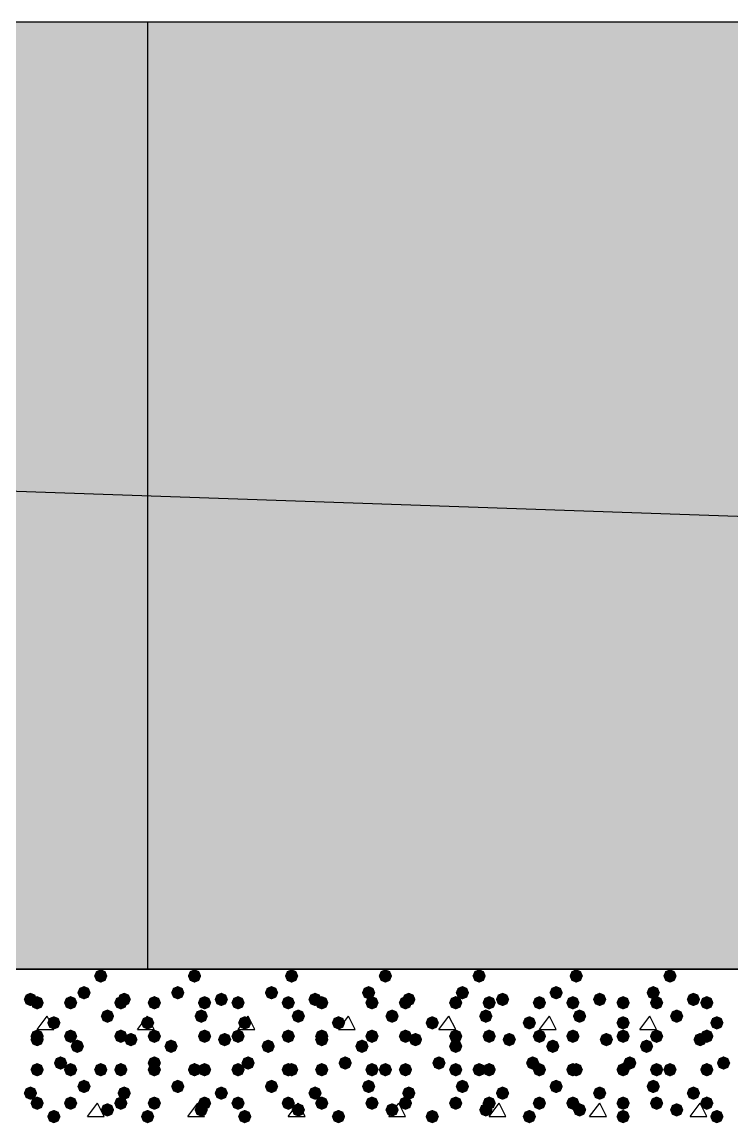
# Model space of a CAD drawing. Header units: millimetres. Extents: x 0 to 420, y 0 to 297.
# Drawn here: x 203.9 to 212.87, y 163.98 to 177.93 of the extents above; entities that cross this region are included whole.
import ezdxf

# ---------------------------------------------------------------- set-up
doc = ezdxf.new("R2010")
doc.units = ezdxf.units.MM
doc.layers.get('0').update_dxf_attribs({"linetype": 'CONTINUOUS'})

msp = doc.modelspace()

# ---------------------------------------------------------------- hatches: boundary and pattern name
at = {"true_color": 0x000008}
h = msp.add_hatch(color=0, dxfattribs=at)
h.paths.add_polyline_path([(378.544667, 177.927), (32.469667, 177.927), (378.544667, 165.946667)], flags=0)
h.paths.add_polyline_path([(32.469667, 177.927), (378.544667, 165.946667), (32.469667, 165.946667)], flags=0)
for points in [[(204.978, 165.862), (204.953129, 165.802204), (204.893333, 165.777333), (204.833538, 165.802204), (204.808667, 165.862), (204.833537, 165.921796), (204.893333, 165.946667), (204.953129, 165.921796)], [(206.163333, 165.862), (206.138463, 165.802204), (206.078667, 165.777333), (206.018871, 165.802204), (205.994, 165.862), (206.018871, 165.921796), (206.078667, 165.946667), (206.138462, 165.921796)], [(207.391, 165.862), (207.366129, 165.802204), (207.306333, 165.777333), (207.246538, 165.802204), (207.221667, 165.862), (207.246537, 165.921796), (207.306333, 165.946667), (207.366129, 165.921796)], [(208.576333, 165.862), (208.551462, 165.802204), (208.491667, 165.777333), (208.431871, 165.802204), (208.407, 165.862), (208.431871, 165.921796), (208.491667, 165.946667), (208.551462, 165.921796)], [(209.761667, 165.862), (209.736796, 165.802204), (209.677, 165.777333), (209.617204, 165.802204), (209.592333, 165.862), (209.617204, 165.921796), (209.677, 165.946667), (209.736796, 165.921796)], [(210.989333, 165.862), (210.964463, 165.802204), (210.904667, 165.777333), (210.844871, 165.802204), (210.82, 165.862), (210.844871, 165.921796), (210.904667, 165.946667), (210.964462, 165.921796)], [(212.174667, 165.862), (212.149796, 165.802204), (212.09, 165.777333), (212.030204, 165.802204), (212.005333, 165.862), (212.030204, 165.921796), (212.09, 165.946667), (212.149796, 165.921796)], [(204.766333, 165.650333), (204.741462, 165.590537), (204.681667, 165.565667), (204.621871, 165.590537), (204.597, 165.650333), (204.621871, 165.710129), (204.681667, 165.735), (204.741462, 165.710129)], [(205.951667, 165.650333), (205.926796, 165.590537), (205.867, 165.565667), (205.807204, 165.590537), (205.782333, 165.650333), (205.807204, 165.710129), (205.867, 165.735), (205.926796, 165.710129)], [(207.137, 165.650333), (207.112129, 165.590537), (207.052333, 165.565667), (206.992538, 165.590537), (206.967667, 165.650333), (206.992537, 165.710129), (207.052333, 165.735), (207.112129, 165.710129)], [(208.364667, 165.650333), (208.339796, 165.590537), (208.28, 165.565667), (208.220204, 165.590537), (208.195333, 165.650333), (208.220204, 165.710129), (208.28, 165.735), (208.339796, 165.710129)], [(209.55, 165.650333), (209.525129, 165.590537), (209.465333, 165.565667), (209.405538, 165.590537), (209.380667, 165.650333), (209.405537, 165.710129), (209.465333, 165.735), (209.525129, 165.710129)], [(210.735333, 165.650333), (210.710462, 165.590537), (210.650667, 165.565667), (210.590871, 165.590537), (210.566, 165.650333), (210.590871, 165.710129), (210.650667, 165.735), (210.710462, 165.710129)], [(211.963, 165.650333), (211.938129, 165.590537), (211.878333, 165.565667), (211.818537, 165.590537), (211.793667, 165.650333), (211.818537, 165.710129), (211.878333, 165.735), (211.938129, 165.710129)], [(204.089, 165.565667), (204.064129, 165.505871), (204.004333, 165.481), (203.944538, 165.505871), (203.919667, 165.565667), (203.944537, 165.625462), (204.004333, 165.650333), (204.064129, 165.625463)], [(204.173667, 165.523333), (204.148796, 165.463537), (204.089, 165.438667), (204.029204, 165.463537), (204.004333, 165.523333), (204.029204, 165.583129), (204.089, 165.608), (204.148796, 165.583129)], [(204.597, 165.523333), (204.572129, 165.463537), (204.512333, 165.438667), (204.452538, 165.463537), (204.427667, 165.523333), (204.452537, 165.583129), (204.512333, 165.608), (204.572129, 165.583129)], [(205.232, 165.523333), (205.207129, 165.463537), (205.147333, 165.438667), (205.087538, 165.463537), (205.062667, 165.523333), (205.087537, 165.583129), (205.147333, 165.608), (205.207129, 165.583129)], [(205.274333, 165.565667), (205.249462, 165.505871), (205.189667, 165.481), (205.129871, 165.505871), (205.105, 165.565667), (205.129871, 165.625462), (205.189667, 165.650333), (205.249462, 165.625463)], [(205.655333, 165.523333), (205.630462, 165.463537), (205.570667, 165.438667), (205.510871, 165.463537), (205.486, 165.523333), (205.510871, 165.583129), (205.570667, 165.608), (205.630462, 165.583129)], [(206.290333, 165.523333), (206.265462, 165.463537), (206.205667, 165.438667), (206.145871, 165.463537), (206.121, 165.523333), (206.145871, 165.583129), (206.205667, 165.608), (206.265462, 165.583129)], [(206.502, 165.565667), (206.477129, 165.505871), (206.417333, 165.481), (206.357537, 165.505871), (206.332667, 165.565667), (206.357537, 165.625462), (206.417333, 165.650333), (206.477129, 165.625463)], [(206.713667, 165.523333), (206.688796, 165.463537), (206.629, 165.438667), (206.569204, 165.463537), (206.544333, 165.523333), (206.569204, 165.583129), (206.629, 165.608), (206.688796, 165.583129)], [(207.348667, 165.523333), (207.323796, 165.463537), (207.264, 165.438667), (207.204204, 165.463537), (207.179333, 165.523333), (207.204204, 165.583129), (207.264, 165.608), (207.323796, 165.583129)], [(207.687333, 165.565667), (207.662463, 165.505871), (207.602667, 165.481), (207.542871, 165.505871), (207.518, 165.565667), (207.542871, 165.625462), (207.602667, 165.650333), (207.662462, 165.625463)], [(207.772, 165.523333), (207.747129, 165.463537), (207.687333, 165.438667), (207.627537, 165.463537), (207.602667, 165.523333), (207.627537, 165.583129), (207.687333, 165.608), (207.747129, 165.583129)], [(208.407, 165.523333), (208.382129, 165.463537), (208.322333, 165.438667), (208.262538, 165.463537), (208.237667, 165.523333), (208.262537, 165.583129), (208.322333, 165.608), (208.382129, 165.583129)], [(208.830333, 165.523333), (208.805462, 165.463537), (208.745667, 165.438667), (208.685871, 165.463537), (208.661, 165.523333), (208.685871, 165.583129), (208.745667, 165.608), (208.805462, 165.583129)], [(208.872667, 165.565667), (208.847796, 165.505871), (208.788, 165.481), (208.728204, 165.505871), (208.703333, 165.565667), (208.728204, 165.625462), (208.788, 165.650333), (208.847796, 165.625463)], [(209.465333, 165.523333), (209.440462, 165.463537), (209.380667, 165.438667), (209.320871, 165.463537), (209.296, 165.523333), (209.320871, 165.583129), (209.380667, 165.608), (209.440462, 165.583129)], [(209.888667, 165.523333), (209.863796, 165.463537), (209.804, 165.438667), (209.744204, 165.463537), (209.719333, 165.523333), (209.744204, 165.583129), (209.804, 165.608), (209.863796, 165.583129)], [(210.058, 165.565667), (210.033129, 165.505871), (209.973333, 165.481), (209.913538, 165.505871), (209.888667, 165.565667), (209.913537, 165.625462), (209.973333, 165.650333), (210.033129, 165.625463)], [(210.523667, 165.523333), (210.498796, 165.463537), (210.439, 165.438667), (210.379204, 165.463537), (210.354333, 165.523333), (210.379204, 165.583129), (210.439, 165.608), (210.498796, 165.583129)], [(210.947, 165.523333), (210.922129, 165.463537), (210.862333, 165.438667), (210.802538, 165.463537), (210.777667, 165.523333), (210.802537, 165.583129), (210.862333, 165.608), (210.922129, 165.583129)], [(211.285667, 165.565667), (211.260796, 165.505871), (211.201, 165.481), (211.141204, 165.505871), (211.116333, 165.565667), (211.141204, 165.625462), (211.201, 165.650333), (211.260796, 165.625463)], [(211.582, 165.523333), (211.557129, 165.463537), (211.497333, 165.438667), (211.437537, 165.463537), (211.412667, 165.523333), (211.437537, 165.583129), (211.497333, 165.608), (211.557129, 165.583129)], [(212.005333, 165.523333), (211.980462, 165.463537), (211.920667, 165.438667), (211.860871, 165.463537), (211.836, 165.523333), (211.860871, 165.583129), (211.920667, 165.608), (211.980462, 165.583129)], [(212.471, 165.565667), (212.446129, 165.505871), (212.386333, 165.481), (212.326538, 165.505871), (212.301667, 165.565667), (212.326537, 165.625462), (212.386333, 165.650333), (212.446129, 165.625463)], [(212.640333, 165.523333), (212.615462, 165.463537), (212.555667, 165.438667), (212.495871, 165.463537), (212.471, 165.523333), (212.495871, 165.583129), (212.555667, 165.608), (212.615462, 165.583129)], [(205.062667, 165.354), (205.037796, 165.294204), (204.978, 165.269333), (204.918204, 165.294204), (204.893333, 165.354), (204.918204, 165.413796), (204.978, 165.438667), (205.037796, 165.413796)], [(206.248, 165.354), (206.223129, 165.294204), (206.163333, 165.269333), (206.103538, 165.294204), (206.078667, 165.354), (206.103537, 165.413796), (206.163333, 165.438667), (206.223129, 165.413796)], [(207.475667, 165.354), (207.450796, 165.294204), (207.391, 165.269333), (207.331204, 165.294204), (207.306333, 165.354), (207.331204, 165.413796), (207.391, 165.438667), (207.450796, 165.413796)], [(208.661, 165.354), (208.636129, 165.294204), (208.576333, 165.269333), (208.516538, 165.294204), (208.491667, 165.354), (208.516537, 165.413796), (208.576333, 165.438667), (208.636129, 165.413796)], [(209.846333, 165.354), (209.821463, 165.294204), (209.761667, 165.269333), (209.701871, 165.294204), (209.677, 165.354), (209.701871, 165.413796), (209.761667, 165.438667), (209.821462, 165.413796)], [(211.031667, 165.354), (211.006796, 165.294204), (210.947, 165.269333), (210.887204, 165.294204), (210.862333, 165.354), (210.887204, 165.413796), (210.947, 165.438667), (211.006796, 165.413796)], [(212.259333, 165.354), (212.234463, 165.294204), (212.174667, 165.269333), (212.114871, 165.294204), (212.09, 165.354), (212.114871, 165.413796), (212.174667, 165.438667), (212.234462, 165.413796)], [(204.385333, 165.269333), (204.360462, 165.209537), (204.300667, 165.184667), (204.240871, 165.209537), (204.216, 165.269333), (204.240871, 165.329129), (204.300667, 165.354), (204.360462, 165.329129)], [(205.570667, 165.269333), (205.545796, 165.209537), (205.486, 165.184667), (205.426204, 165.209537), (205.401333, 165.269333), (205.426204, 165.329129), (205.486, 165.354), (205.545796, 165.329129)], [(206.798333, 165.269333), (206.773462, 165.209537), (206.713667, 165.184667), (206.653871, 165.209537), (206.629, 165.269333), (206.653871, 165.329129), (206.713667, 165.354), (206.773462, 165.329129)], [(207.983667, 165.269333), (207.958796, 165.209537), (207.899, 165.184667), (207.839204, 165.209537), (207.814333, 165.269333), (207.839204, 165.329129), (207.899, 165.354), (207.958796, 165.329129)], [(209.169, 165.269333), (209.144129, 165.209537), (209.084333, 165.184667), (209.024538, 165.209537), (208.999667, 165.269333), (209.024537, 165.329129), (209.084333, 165.354), (209.144129, 165.329129)], [(210.396667, 165.269333), (210.371796, 165.209537), (210.312, 165.184667), (210.252204, 165.209537), (210.227333, 165.269333), (210.252204, 165.329129), (210.312, 165.354), (210.371796, 165.329129)], [(211.582, 165.269333), (211.557129, 165.209537), (211.497333, 165.184667), (211.437537, 165.209537), (211.412667, 165.269333), (211.437537, 165.329129), (211.497333, 165.354), (211.557129, 165.329129)], [(212.767333, 165.269333), (212.742462, 165.209537), (212.682667, 165.184667), (212.622871, 165.209537), (212.598, 165.269333), (212.622871, 165.329129), (212.682667, 165.354), (212.742462, 165.329129)], [(204.173667, 165.1), (204.148796, 165.040204), (204.089, 165.015333), (204.029204, 165.040204), (204.004333, 165.1), (204.029204, 165.159796), (204.089, 165.184667), (204.148796, 165.159796)], [(204.597, 165.1), (204.572129, 165.040204), (204.512333, 165.015333), (204.452538, 165.040204), (204.427667, 165.1), (204.452537, 165.159796), (204.512333, 165.184667), (204.572129, 165.159796)], [(205.232, 165.1), (205.207129, 165.040204), (205.147333, 165.015333), (205.087538, 165.040204), (205.062667, 165.1), (205.087537, 165.159796), (205.147333, 165.184667), (205.207129, 165.159796)], [(205.655333, 165.1), (205.630462, 165.040204), (205.570667, 165.015333), (205.510871, 165.040204), (205.486, 165.1), (205.510871, 165.159796), (205.570667, 165.184667), (205.630462, 165.159796)], [(206.290333, 165.1), (206.265462, 165.040204), (206.205667, 165.015333), (206.145871, 165.040204), (206.121, 165.1), (206.145871, 165.159796), (206.205667, 165.184667), (206.265462, 165.159796)], [(206.713667, 165.1), (206.688796, 165.040204), (206.629, 165.015333), (206.569204, 165.040204), (206.544333, 165.1), (206.569204, 165.159796), (206.629, 165.184667), (206.688796, 165.159796)], [(207.348667, 165.1), (207.323796, 165.040204), (207.264, 165.015333), (207.204204, 165.040204), (207.179333, 165.1), (207.204204, 165.159796), (207.264, 165.184667), (207.323796, 165.159796)], [(207.772, 165.1), (207.747129, 165.040204), (207.687333, 165.015333), (207.627537, 165.040204), (207.602667, 165.1), (207.627537, 165.159796), (207.687333, 165.184667), (207.747129, 165.159796)], [(208.407, 165.1), (208.382129, 165.040204), (208.322333, 165.015333), (208.262538, 165.040204), (208.237667, 165.1), (208.262537, 165.159796), (208.322333, 165.184667), (208.382129, 165.159796)], [(208.830333, 165.1), (208.805462, 165.040204), (208.745667, 165.015333), (208.685871, 165.040204), (208.661, 165.1), (208.685871, 165.159796), (208.745667, 165.184667), (208.805462, 165.159796)], [(209.465333, 165.1), (209.440462, 165.040204), (209.380667, 165.015333), (209.320871, 165.040204), (209.296, 165.1), (209.320871, 165.159796), (209.380667, 165.184667), (209.440462, 165.159796)], [(209.888667, 165.1), (209.863796, 165.040204), (209.804, 165.015333), (209.744204, 165.040204), (209.719333, 165.1), (209.744204, 165.159796), (209.804, 165.184667), (209.863796, 165.159796)], [(210.523667, 165.1), (210.498796, 165.040204), (210.439, 165.015333), (210.379204, 165.040204), (210.354333, 165.1), (210.379204, 165.159796), (210.439, 165.184667), (210.498796, 165.159796)], [(210.947, 165.1), (210.922129, 165.040204), (210.862333, 165.015333), (210.802538, 165.040204), (210.777667, 165.1), (210.802537, 165.159796), (210.862333, 165.184667), (210.922129, 165.159796)], [(211.582, 165.1), (211.557129, 165.040204), (211.497333, 165.015333), (211.437537, 165.040204), (211.412667, 165.1), (211.437537, 165.159796), (211.497333, 165.184667), (211.557129, 165.159796)], [(212.005333, 165.1), (211.980462, 165.040204), (211.920667, 165.015333), (211.860871, 165.040204), (211.836, 165.1), (211.860871, 165.159796), (211.920667, 165.184667), (211.980462, 165.159796)], [(212.640333, 165.1), (212.615462, 165.040204), (212.555667, 165.015333), (212.495871, 165.040204), (212.471, 165.1), (212.495871, 165.159796), (212.555667, 165.184667), (212.615462, 165.159796)], [(204.173667, 165.057667), (204.148796, 164.997871), (204.089, 164.973), (204.029204, 164.997871), (204.004333, 165.057667), (204.029204, 165.117462), (204.089, 165.142333), (204.148796, 165.117463)], [(204.681667, 164.973), (204.656796, 164.913204), (204.597, 164.888333), (204.537204, 164.913204), (204.512333, 164.973), (204.537204, 165.032796), (204.597, 165.057667), (204.656796, 165.032796)], [(205.359, 165.057667), (205.334129, 164.997871), (205.274333, 164.973), (205.214538, 164.997871), (205.189667, 165.057667), (205.214537, 165.117462), (205.274333, 165.142333), (205.334129, 165.117463)], [(205.867, 164.973), (205.842129, 164.913204), (205.782333, 164.888333), (205.722537, 164.913204), (205.697667, 164.973), (205.722537, 165.032796), (205.782333, 165.057667), (205.842129, 165.032796)], [(206.544333, 165.057667), (206.519463, 164.997871), (206.459667, 164.973), (206.399871, 164.997871), (206.375, 165.057667), (206.399871, 165.117462), (206.459667, 165.142333), (206.519462, 165.117463)], [(207.094667, 164.973), (207.069796, 164.913204), (207.01, 164.888333), (206.950204, 164.913204), (206.925333, 164.973), (206.950204, 165.032796), (207.01, 165.057667), (207.069796, 165.032796)], [(207.772, 165.057667), (207.747129, 164.997871), (207.687333, 164.973), (207.627537, 164.997871), (207.602667, 165.057667), (207.627537, 165.117462), (207.687333, 165.142333), (207.747129, 165.117463)], [(208.28, 164.973), (208.255129, 164.913204), (208.195333, 164.888333), (208.135538, 164.913204), (208.110667, 164.973), (208.135537, 165.032796), (208.195333, 165.057667), (208.255129, 165.032796)], [(208.957333, 165.057667), (208.932462, 164.997871), (208.872667, 164.973), (208.812871, 164.997871), (208.788, 165.057667), (208.812871, 165.117462), (208.872667, 165.142333), (208.932462, 165.117463)], [(209.465333, 164.973), (209.440462, 164.913204), (209.380667, 164.888333), (209.320871, 164.913204), (209.296, 164.973), (209.320871, 165.032796), (209.380667, 165.057667), (209.440462, 165.032796)], [(210.142667, 165.057667), (210.117796, 164.997871), (210.058, 164.973), (209.998204, 164.997871), (209.973333, 165.057667), (209.998204, 165.117462), (210.058, 165.142333), (210.117796, 165.117463)], [(210.693, 164.973), (210.668129, 164.913204), (210.608333, 164.888333), (210.548538, 164.913204), (210.523667, 164.973), (210.548537, 165.032796), (210.608333, 165.057667), (210.668129, 165.032796)], [(211.370333, 165.057667), (211.345462, 164.997871), (211.285667, 164.973), (211.225871, 164.997871), (211.201, 165.057667), (211.225871, 165.117462), (211.285667, 165.142333), (211.345462, 165.117463)], [(211.878333, 164.973), (211.853462, 164.913204), (211.793667, 164.888333), (211.733871, 164.913204), (211.709, 164.973), (211.733871, 165.032796), (211.793667, 165.057667), (211.853462, 165.032796)], [(212.555667, 165.057667), (212.530796, 164.997871), (212.471, 164.973), (212.411204, 164.997871), (212.386333, 165.057667), (212.411204, 165.117462), (212.471, 165.142333), (212.530796, 165.117463)], [(204.173667, 164.676667), (204.148796, 164.616871), (204.089, 164.592), (204.029204, 164.616871), (204.004333, 164.676667), (204.029204, 164.736462), (204.089, 164.761333), (204.148796, 164.736463)], [(204.47, 164.761333), (204.445129, 164.701537), (204.385333, 164.676667), (204.325538, 164.701537), (204.300667, 164.761333), (204.325537, 164.821129), (204.385333, 164.846), (204.445129, 164.821129)], [(204.597, 164.676667), (204.572129, 164.616871), (204.512333, 164.592), (204.452538, 164.616871), (204.427667, 164.676667), (204.452537, 164.736462), (204.512333, 164.761333), (204.572129, 164.736463)], [(204.978, 164.676667), (204.953129, 164.616871), (204.893333, 164.592), (204.833538, 164.616871), (204.808667, 164.676667), (204.833537, 164.736462), (204.893333, 164.761333), (204.953129, 164.736463)], [(205.232, 164.676667), (205.207129, 164.616871), (205.147333, 164.592), (205.087538, 164.616871), (205.062667, 164.676667), (205.087537, 164.736462), (205.147333, 164.761333), (205.207129, 164.736463)], [(205.655333, 164.761333), (205.630462, 164.701537), (205.570667, 164.676667), (205.510871, 164.701537), (205.486, 164.761333), (205.510871, 164.821129), (205.570667, 164.846), (205.630462, 164.821129)], [(205.655333, 164.676667), (205.630462, 164.616871), (205.570667, 164.592), (205.510871, 164.616871), (205.486, 164.676667), (205.510871, 164.736462), (205.570667, 164.761333), (205.630462, 164.736463)], [(206.163333, 164.676667), (206.138463, 164.616871), (206.078667, 164.592), (206.018871, 164.616871), (205.994, 164.676667), (206.018871, 164.736462), (206.078667, 164.761333), (206.138462, 164.736463)], [(206.290333, 164.676667), (206.265462, 164.616871), (206.205667, 164.592), (206.145871, 164.616871), (206.121, 164.676667), (206.145871, 164.736462), (206.205667, 164.761333), (206.265462, 164.736463)], [(206.713667, 164.676667), (206.688796, 164.616871), (206.629, 164.592), (206.569204, 164.616871), (206.544333, 164.676667), (206.569204, 164.736462), (206.629, 164.761333), (206.688796, 164.736463)], [(206.840667, 164.761333), (206.815796, 164.701537), (206.756, 164.676667), (206.696204, 164.701537), (206.671333, 164.761333), (206.696204, 164.821129), (206.756, 164.846), (206.815796, 164.821129)], [(207.348667, 164.676667), (207.323796, 164.616871), (207.264, 164.592), (207.204204, 164.616871), (207.179333, 164.676667), (207.204204, 164.736462), (207.264, 164.761333), (207.323796, 164.736463)], [(207.391, 164.676667), (207.366129, 164.616871), (207.306333, 164.592), (207.246538, 164.616871), (207.221667, 164.676667), (207.246537, 164.736462), (207.306333, 164.761333), (207.366129, 164.736463)], [(207.772, 164.676667), (207.747129, 164.616871), (207.687333, 164.592), (207.627537, 164.616871), (207.602667, 164.676667), (207.627537, 164.736462), (207.687333, 164.761333), (207.747129, 164.736463)], [(208.068333, 164.761333), (208.043462, 164.701537), (207.983667, 164.676667), (207.923871, 164.701537), (207.899, 164.761333), (207.923871, 164.821129), (207.983667, 164.846), (208.043462, 164.821129)], [(208.407, 164.676667), (208.382129, 164.616871), (208.322333, 164.592), (208.262538, 164.616871), (208.237667, 164.676667), (208.262537, 164.736462), (208.322333, 164.761333), (208.382129, 164.736463)], [(208.576333, 164.676667), (208.551462, 164.616871), (208.491667, 164.592), (208.431871, 164.616871), (208.407, 164.676667), (208.431871, 164.736462), (208.491667, 164.761333), (208.551462, 164.736463)], [(208.830333, 164.676667), (208.805462, 164.616871), (208.745667, 164.592), (208.685871, 164.616871), (208.661, 164.676667), (208.685871, 164.736462), (208.745667, 164.761333), (208.805462, 164.736463)], [(209.253667, 164.761333), (209.228796, 164.701537), (209.169, 164.676667), (209.109204, 164.701537), (209.084333, 164.761333), (209.109204, 164.821129), (209.169, 164.846), (209.228796, 164.821129)], [(209.465333, 164.676667), (209.440462, 164.616871), (209.380667, 164.592), (209.320871, 164.616871), (209.296, 164.676667), (209.320871, 164.736462), (209.380667, 164.761333), (209.440462, 164.736463)], [(209.761667, 164.676667), (209.736796, 164.616871), (209.677, 164.592), (209.617204, 164.616871), (209.592333, 164.676667), (209.617204, 164.736462), (209.677, 164.761333), (209.736796, 164.736463)], [(209.888667, 164.676667), (209.863796, 164.616871), (209.804, 164.592), (209.744204, 164.616871), (209.719333, 164.676667), (209.744204, 164.736462), (209.804, 164.761333), (209.863796, 164.736463)], [(210.439, 164.761333), (210.414129, 164.701537), (210.354333, 164.676667), (210.294537, 164.701537), (210.269667, 164.761333), (210.294537, 164.821129), (210.354333, 164.846), (210.414129, 164.821129)], [(210.523667, 164.676667), (210.498796, 164.616871), (210.439, 164.592), (210.379204, 164.616871), (210.354333, 164.676667), (210.379204, 164.736462), (210.439, 164.761333), (210.498796, 164.736463)], [(210.947, 164.676667), (210.922129, 164.616871), (210.862333, 164.592), (210.802538, 164.616871), (210.777667, 164.676667), (210.802537, 164.736462), (210.862333, 164.761333), (210.922129, 164.736463)], [(210.989333, 164.676667), (210.964463, 164.616871), (210.904667, 164.592), (210.844871, 164.616871), (210.82, 164.676667), (210.844871, 164.736462), (210.904667, 164.761333), (210.964462, 164.736463)], [(211.582, 164.676667), (211.557129, 164.616871), (211.497333, 164.592), (211.437537, 164.616871), (211.412667, 164.676667), (211.437537, 164.736462), (211.497333, 164.761333), (211.557129, 164.736463)], [(211.666667, 164.761333), (211.641796, 164.701537), (211.582, 164.676667), (211.522204, 164.701537), (211.497333, 164.761333), (211.522204, 164.821129), (211.582, 164.846), (211.641796, 164.821129)], [(212.005333, 164.676667), (211.980462, 164.616871), (211.920667, 164.592), (211.860871, 164.616871), (211.836, 164.676667), (211.860871, 164.736462), (211.920667, 164.761333), (211.980462, 164.736463)], [(212.174667, 164.676667), (212.149796, 164.616871), (212.09, 164.592), (212.030204, 164.616871), (212.005333, 164.676667), (212.030204, 164.736462), (212.09, 164.761333), (212.149796, 164.736463)], [(212.640333, 164.676667), (212.615462, 164.616871), (212.555667, 164.592), (212.495871, 164.616871), (212.471, 164.676667), (212.495871, 164.736462), (212.555667, 164.761333), (212.615462, 164.736463)], [(212.852, 164.761333), (212.827129, 164.701537), (212.767333, 164.676667), (212.707538, 164.701537), (212.682667, 164.761333), (212.707537, 164.821129), (212.767333, 164.846), (212.827129, 164.821129)], [(204.089, 164.380333), (204.064129, 164.320537), (204.004333, 164.295667), (203.944538, 164.320537), (203.919667, 164.380333), (203.944537, 164.440129), (204.004333, 164.465), (204.064129, 164.440129)], [(204.766333, 164.465), (204.741462, 164.405204), (204.681667, 164.380333), (204.621871, 164.405204), (204.597, 164.465), (204.621871, 164.524796), (204.681667, 164.549667), (204.741462, 164.524796)], [(205.274333, 164.380333), (205.249462, 164.320537), (205.189667, 164.295667), (205.129871, 164.320537), (205.105, 164.380333), (205.129871, 164.440129), (205.189667, 164.465), (205.249462, 164.440129)], [(205.951667, 164.465), (205.926796, 164.405204), (205.867, 164.380333), (205.807204, 164.405204), (205.782333, 164.465), (205.807204, 164.524796), (205.867, 164.549667), (205.926796, 164.524796)], [(206.502, 164.380333), (206.477129, 164.320537), (206.417333, 164.295667), (206.357537, 164.320537), (206.332667, 164.380333), (206.357537, 164.440129), (206.417333, 164.465), (206.477129, 164.440129)], [(207.137, 164.465), (207.112129, 164.405204), (207.052333, 164.380333), (206.992538, 164.405204), (206.967667, 164.465), (206.992537, 164.524796), (207.052333, 164.549667), (207.112129, 164.524796)], [(207.687333, 164.380333), (207.662463, 164.320537), (207.602667, 164.295667), (207.542871, 164.320537), (207.518, 164.380333), (207.542871, 164.440129), (207.602667, 164.465), (207.662462, 164.440129)], [(208.364667, 164.465), (208.339796, 164.405204), (208.28, 164.380333), (208.220204, 164.405204), (208.195333, 164.465), (208.220204, 164.524796), (208.28, 164.549667), (208.339796, 164.524796)], [(208.872667, 164.380333), (208.847796, 164.320537), (208.788, 164.295667), (208.728204, 164.320537), (208.703333, 164.380333), (208.728204, 164.440129), (208.788, 164.465), (208.847796, 164.440129)], [(209.55, 164.465), (209.525129, 164.405204), (209.465333, 164.380333), (209.405538, 164.405204), (209.380667, 164.465), (209.405537, 164.524796), (209.465333, 164.549667), (209.525129, 164.524796)], [(210.058, 164.380333), (210.033129, 164.320537), (209.973333, 164.295667), (209.913538, 164.320537), (209.888667, 164.380333), (209.913537, 164.440129), (209.973333, 164.465), (210.033129, 164.440129)], [(210.735333, 164.465), (210.710462, 164.405204), (210.650667, 164.380333), (210.590871, 164.405204), (210.566, 164.465), (210.590871, 164.524796), (210.650667, 164.549667), (210.710462, 164.524796)], [(211.285667, 164.380333), (211.260796, 164.320537), (211.201, 164.295667), (211.141204, 164.320537), (211.116333, 164.380333), (211.141204, 164.440129), (211.201, 164.465), (211.260796, 164.440129)], [(211.963, 164.465), (211.938129, 164.405204), (211.878333, 164.380333), (211.818537, 164.405204), (211.793667, 164.465), (211.818537, 164.524796), (211.878333, 164.549667), (211.938129, 164.524796)], [(212.471, 164.380333), (212.446129, 164.320537), (212.386333, 164.295667), (212.326538, 164.320537), (212.301667, 164.380333), (212.326537, 164.440129), (212.386333, 164.465), (212.446129, 164.440129)], [(204.173667, 164.253333), (204.148796, 164.193537), (204.089, 164.168667), (204.029204, 164.193537), (204.004333, 164.253333), (204.029204, 164.313129), (204.089, 164.338), (204.148796, 164.313129)], [(204.597, 164.253333), (204.572129, 164.193537), (204.512333, 164.168667), (204.452538, 164.193537), (204.427667, 164.253333), (204.452537, 164.313129), (204.512333, 164.338), (204.572129, 164.313129)], [(205.232, 164.253333), (205.207129, 164.193537), (205.147333, 164.168667), (205.087538, 164.193537), (205.062667, 164.253333), (205.087537, 164.313129), (205.147333, 164.338), (205.207129, 164.313129)], [(205.655333, 164.253333), (205.630462, 164.193537), (205.570667, 164.168667), (205.510871, 164.193537), (205.486, 164.253333), (205.510871, 164.313129), (205.570667, 164.338), (205.630462, 164.313129)], [(206.290333, 164.253333), (206.265462, 164.193537), (206.205667, 164.168667), (206.145871, 164.193537), (206.121, 164.253333), (206.145871, 164.313129), (206.205667, 164.338), (206.265462, 164.313129)], [(206.713667, 164.253333), (206.688796, 164.193537), (206.629, 164.168667), (206.569204, 164.193537), (206.544333, 164.253333), (206.569204, 164.313129), (206.629, 164.338), (206.688796, 164.313129)], [(207.348667, 164.253333), (207.323796, 164.193537), (207.264, 164.168667), (207.204204, 164.193537), (207.179333, 164.253333), (207.204204, 164.313129), (207.264, 164.338), (207.323796, 164.313129)], [(207.772, 164.253333), (207.747129, 164.193537), (207.687333, 164.168667), (207.627537, 164.193537), (207.602667, 164.253333), (207.627537, 164.313129), (207.687333, 164.338), (207.747129, 164.313129)], [(208.407, 164.253333), (208.382129, 164.193537), (208.322333, 164.168667), (208.262538, 164.193537), (208.237667, 164.253333), (208.262537, 164.313129), (208.322333, 164.338), (208.382129, 164.313129)], [(208.830333, 164.253333), (208.805462, 164.193537), (208.745667, 164.168667), (208.685871, 164.193537), (208.661, 164.253333), (208.685871, 164.313129), (208.745667, 164.338), (208.805462, 164.313129)], [(209.465333, 164.253333), (209.440462, 164.193537), (209.380667, 164.168667), (209.320871, 164.193537), (209.296, 164.253333), (209.320871, 164.313129), (209.380667, 164.338), (209.440462, 164.313129)], [(209.888667, 164.253333), (209.863796, 164.193537), (209.804, 164.168667), (209.744204, 164.193537), (209.719333, 164.253333), (209.744204, 164.313129), (209.804, 164.338), (209.863796, 164.313129)], [(210.523667, 164.253333), (210.498796, 164.193537), (210.439, 164.168667), (210.379204, 164.193537), (210.354333, 164.253333), (210.379204, 164.313129), (210.439, 164.338), (210.498796, 164.313129)], [(210.947, 164.253333), (210.922129, 164.193537), (210.862333, 164.168667), (210.802538, 164.193537), (210.777667, 164.253333), (210.802537, 164.313129), (210.862333, 164.338), (210.922129, 164.313129)], [(211.582, 164.253333), (211.557129, 164.193537), (211.497333, 164.168667), (211.437537, 164.193537), (211.412667, 164.253333), (211.437537, 164.313129), (211.497333, 164.338), (211.557129, 164.313129)], [(212.005333, 164.253333), (211.980462, 164.193537), (211.920667, 164.168667), (211.860871, 164.193537), (211.836, 164.253333), (211.860871, 164.313129), (211.920667, 164.338), (211.980462, 164.313129)], [(212.640333, 164.253333), (212.615462, 164.193537), (212.555667, 164.168667), (212.495871, 164.193537), (212.471, 164.253333), (212.495871, 164.313129), (212.555667, 164.338), (212.615462, 164.313129)], [(205.062667, 164.168667), (205.037796, 164.108871), (204.978, 164.084), (204.918204, 164.108871), (204.893333, 164.168667), (204.918204, 164.228462), (204.978, 164.253333), (205.037796, 164.228463)], [(206.248, 164.168667), (206.223129, 164.108871), (206.163333, 164.084), (206.103538, 164.108871), (206.078667, 164.168667), (206.103537, 164.228462), (206.163333, 164.253333), (206.223129, 164.228463)], [(207.475667, 164.168667), (207.450796, 164.108871), (207.391, 164.084), (207.331204, 164.108871), (207.306333, 164.168667), (207.331204, 164.228462), (207.391, 164.253333), (207.450796, 164.228463)], [(208.661, 164.168667), (208.636129, 164.108871), (208.576333, 164.084), (208.516538, 164.108871), (208.491667, 164.168667), (208.516537, 164.228462), (208.576333, 164.253333), (208.636129, 164.228463)], [(209.846333, 164.168667), (209.821463, 164.108871), (209.761667, 164.084), (209.701871, 164.108871), (209.677, 164.168667), (209.701871, 164.228462), (209.761667, 164.253333), (209.821462, 164.228463)], [(211.031667, 164.168667), (211.006796, 164.108871), (210.947, 164.084), (210.887204, 164.108871), (210.862333, 164.168667), (210.887204, 164.228462), (210.947, 164.253333), (211.006796, 164.228463)], [(212.259333, 164.168667), (212.234463, 164.108871), (212.174667, 164.084), (212.114871, 164.108871), (212.09, 164.168667), (212.114871, 164.228462), (212.174667, 164.253333), (212.234462, 164.228463)], [(204.385333, 164.084), (204.360462, 164.024204), (204.300667, 163.999333), (204.240871, 164.024204), (204.216, 164.084), (204.240871, 164.143796), (204.300667, 164.168667), (204.360462, 164.143796)], [(205.570667, 164.084), (205.545796, 164.024204), (205.486, 163.999333), (205.426204, 164.024204), (205.401333, 164.084), (205.426204, 164.143796), (205.486, 164.168667), (205.545796, 164.143796)], [(206.798333, 164.084), (206.773462, 164.024204), (206.713667, 163.999333), (206.653871, 164.024204), (206.629, 164.084), (206.653871, 164.143796), (206.713667, 164.168667), (206.773462, 164.143796)], [(207.983667, 164.084), (207.958796, 164.024204), (207.899, 163.999333), (207.839204, 164.024204), (207.814333, 164.084), (207.839204, 164.143796), (207.899, 164.168667), (207.958796, 164.143796)], [(209.169, 164.084), (209.144129, 164.024204), (209.084333, 163.999333), (209.024538, 164.024204), (208.999667, 164.084), (209.024537, 164.143796), (209.084333, 164.168667), (209.144129, 164.143796)], [(210.396667, 164.084), (210.371796, 164.024204), (210.312, 163.999333), (210.252204, 164.024204), (210.227333, 164.084), (210.252204, 164.143796), (210.312, 164.168667), (210.371796, 164.143796)], [(211.582, 164.084), (211.557129, 164.024204), (211.497333, 163.999333), (211.437537, 164.024204), (211.412667, 164.084), (211.437537, 164.143796), (211.497333, 164.168667), (211.557129, 164.143796)], [(212.767333, 164.084), (212.742462, 164.024204), (212.682667, 163.999333), (212.622871, 164.024204), (212.598, 164.084), (212.622871, 164.143796), (212.682667, 164.168667), (212.742462, 164.143796)]]:
    msp.add_hatch(color=0, dxfattribs=at).paths.add_polyline_path(points, flags=0)

# ---------------------------------------------------------------- linework, layer by layer
at = {"color": 0, "true_color": 0x000008}
for points in [[(378.544667, 177.927), (32.469667, 177.927), (378.544667, 165.946667)], [(32.469667, 177.927), (378.544667, 165.946667), (32.469667, 165.946667)]]:
    msp.add_lwpolyline(points, close=True, dxfattribs=at)
at = {"color": 0, "true_color": 0x000007}
for points in [[(205.486001, 177.926999), (205.486001, 165.946666)], [(215.053333, 165.946667), (195.961, 165.946667)]]:
    msp.add_lwpolyline(points, dxfattribs=at)
msp.add_lwpolyline([(31.369, 142.621), (31.369, 165.946667), (379.603, 165.946667), (379.603, 142.621), (217.17, 142.621), (217.17, 121.454333), (193.844333, 121.454333), (193.844333, 142.621)], close=True, dxfattribs=at)
msp.add_lwpolyline([(31.369, 142.621), (31.369, 165.946667), (379.603, 165.946667), (379.603, 142.621), (217.17, 142.621), (217.17, 121.454333), (193.844333, 121.454333), (193.844333, 142.621)], close=True, dxfattribs=at)
at = {"color": 0, "true_color": 0x000008}
for points in [[(204.089, 165.184667), (204.216, 165.354)], [(204.300667, 165.184667), (204.216, 165.354)], [(205.359, 165.184667), (205.486, 165.354)], [(205.570667, 165.184667), (205.486, 165.354)], [(206.629, 165.184667), (206.756, 165.354)], [(206.840667, 165.184667), (206.756, 165.354)], [(207.899, 165.184667), (208.026, 165.354)], [(208.110667, 165.184667), (208.026, 165.354)], [(209.169, 165.184667), (209.296, 165.354)], [(209.380667, 165.184667), (209.296, 165.354)], [(210.439, 165.184667), (210.566, 165.354)], [(210.650667, 165.184667), (210.566, 165.354)], [(211.709, 165.184667), (211.836, 165.354)], [(211.920667, 165.184667), (211.836, 165.354)], [(204.089, 165.184667), (204.300667, 165.184667)], [(205.359, 165.184667), (205.570667, 165.184667)], [(206.629, 165.184667), (206.840667, 165.184667)], [(207.899, 165.184667), (208.110667, 165.184667)], [(209.169, 165.184667), (209.380667, 165.184667)], [(210.439, 165.184667), (210.650667, 165.184667)], [(211.709, 165.184667), (211.920667, 165.184667)], [(204.724, 164.084), (204.851, 164.253333)], [(204.935667, 164.084), (204.851, 164.253333)], [(205.994, 164.084), (206.121, 164.253333)], [(206.205667, 164.084), (206.121, 164.253333)], [(207.264, 164.084), (207.391, 164.253333)], [(207.475667, 164.084), (207.391, 164.253333)], [(208.534, 164.084), (208.661, 164.253333)], [(208.745667, 164.084), (208.661, 164.253333)], [(209.804, 164.084), (209.931, 164.253333)], [(210.015667, 164.084), (209.931, 164.253333)], [(211.074, 164.084), (211.201, 164.253333)], [(211.285667, 164.084), (211.201, 164.253333)], [(212.344, 164.084), (212.471, 164.253333)], [(212.555667, 164.084), (212.471, 164.253333)], [(204.724, 164.084), (204.935667, 164.084)], [(205.994, 164.084), (206.205667, 164.084)], [(207.264, 164.084), (207.475667, 164.084)], [(208.534, 164.084), (208.745667, 164.084)], [(209.804, 164.084), (210.015667, 164.084)], [(211.074, 164.084), (211.285667, 164.084)], [(212.344, 164.084), (212.555667, 164.084)]]:
    msp.add_lwpolyline(points, dxfattribs=at)

doc.saveas('drawing.dxf')
